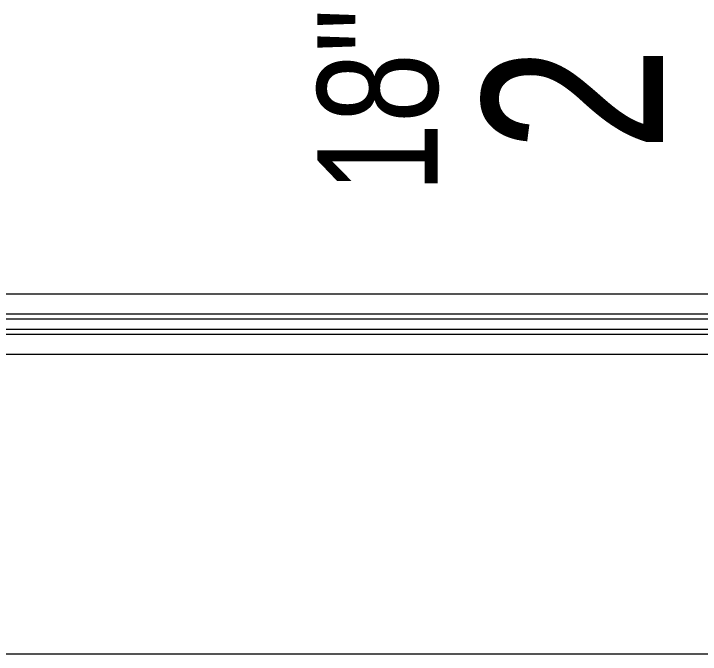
# Model space of a CAD drawing. Header units: inches. Extents: x -897 to 1409, y -1054 to 924.
# Drawn here: x 270.24 to 304.53, y 472.32 to 504.33 of the extents above; entities that cross this region are included whole.
import ezdxf

# ---------------------------------------------------------------- set-up
doc = ezdxf.new("R2010")
doc.units = ezdxf.units.IN
doc.header["$MEASUREMENT"] = 0
doc.layers.add('A-ANNO-NOTE', color=131, linetype='Continuous', lineweight=9)
doc.layers.add('I-FURN', color=30, linetype='Continuous', lineweight=9)
doc.styles.add('Arial', font='arial.ttf', dxfattribs={"width": 0.75, "height": 9})
doc.styles.add('Arial_1', font='arial.ttf', dxfattribs={"width": 0.75, "height": 6})

# ---------------------------------------------------------------- blocks, each defined once
blk = doc.blocks.new('Workstation 3D - Workstation 3D-V96-7TH FLOOR TELECOM PLAN')
at = {"layer": 'I-FURN', "color": 53}
for p, q in [((28.5, -11.013), (28.5, 59)), ((43.5, 59), (43.5, -11.013)), ((43.5, 59), (43.5, -11.013)), ((44.5, 59), (44.5, -11.013)), ((44.75, 59), (44.75, -11.013)), ((45.25, -11.013), (45.25, 59)), ((45.5, -11.013), (45.5, 59)), ((46.5, -13.013), (46.5, 59))]:
    blk.add_line(p, q, dxfattribs=at)

msp = doc.modelspace()

# ---------------------------------------------------------------- block references
at = {"color": 53, "lineweight": 9, "rotation": 89.99999999999939}
msp.add_blockref('Workstation 3D - Workstation 3D-V96-7TH FLOOR TELECOM PLAN', (304.03, 443.823), dxfattribs=at)

# ---------------------------------------------------------------- texts
at = {"layer": 'A-ANNO-NOTE', "attachment_point": 1, "rotation": 90}
for s, insert, char_height, width, style in [('18"', (285.412, 495.374), 6, 11.3625, 'Arial_1'), ('2', (293.665, 497.443), 9, 6.363, 'Arial')]:
    msp.add_mtext(s, dxfattribs=dict(at, insert=insert, char_height=char_height, width=width, style=style))

doc.saveas('drawing.dxf')
